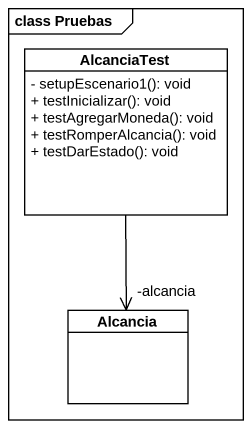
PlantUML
@startuml
mainframe class Pruebas
hide circle
hide empty members
skinparam classAttributeIconSize 0
class AlcanciaTest {
  - setupEscenario1(): void
  + testInicializar(): void
  + testAgregarMoneda(): void
  + testRomperAlcancia(): void
  + testDarEstado(): void
}
class Alcancia
AlcanciaTest --> "-alcancia" Alcancia
@enduml
